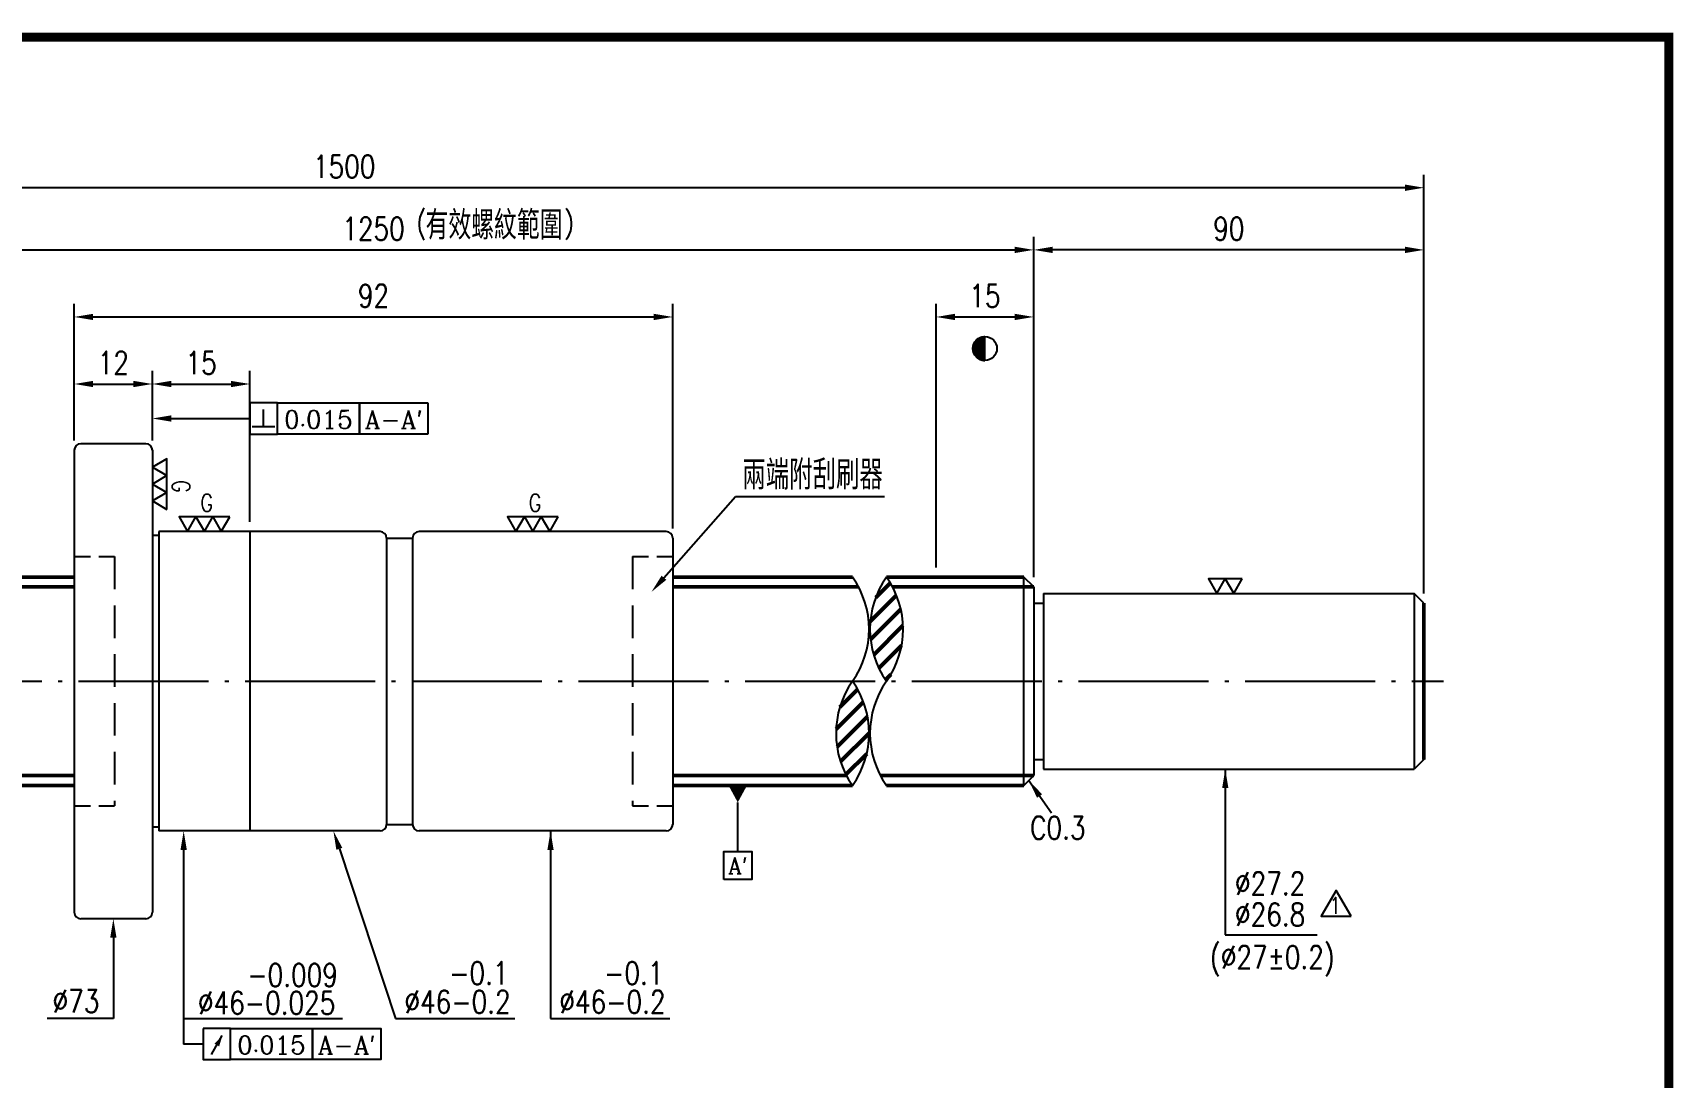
# Model space of a CAD drawing. Header units: millimetres. Extents: x 2300 to 2707, y 6 to 295.
# Drawn here: x 2454.9 to 2707.1, y 134.8 to 295.3 of the extents above; entities that cross this region are included whole.
import ezdxf
from ezdxf.enums import TextEntityAlignment as Align

# ---------------------------------------------------------------- set-up
doc = ezdxf.new("R2010")
doc.units = ezdxf.units.MM
doc.header["$LTSCALE"] = 10
for name, pattern in [('C', [2.5625, 2, -0.25, 0.0625, -0.25]), ('CENTER', [2, 1.25, -0.25, 0.25, -0.25]), ('H', [0.75, 0.5, -0.25])]:
    doc.linetypes.add(name, pattern=pattern)
doc.layers.get('0').update_dxf_attribs({"linetype": 'CONTINUOUS'})
doc.layers.get('DEFPOINTS').update_dxf_attribs({"linetype": 'CONTINUOUS'})
for name, color, linetype in [('04', 4, 'CONTINUOUS'), ('05', 5, 'H'), ('14', 4, 'CONTINUOUS')]:
    doc.layers.add(name, color=color, linetype=linetype)
doc.layers.add('AM_0', color=7, linetype='CONTINUOUS', lineweight=50)
doc.layers.add('AM_7', color=1, linetype='CENTER', lineweight=25)
doc.styles.add('ROMANC', font='romanc')
doc.styles.add('SIMPLEX', font='SIMPLEX.shx', dxfattribs={"width": 0.8, "height": 3.5, "bigfont": 'chineset.shx'})
doc.styles.get("Standard").update_dxf_attribs({"font": 'TXT', "width": 0.8, "bigfont": 'CHINESET'})
doc.dimstyles.new('STANDARD$0', dxfattribs={"dimscale": 0, "dimtxt": 3.9, "dimasz": 2.9, "dimexe": 2, "dimexo": 2, "dimgap": 2, "dimtad": 1, "dimdec": 3, "dimrnd": 0.0005, "dimdsep": 46, "dimtxsty": 'SIMPLEX', "dimcen": 0.09, "dimclrd": 6, "dimclre": 6, "dimclrt": 3, "dimadec": 1, "dimazin": 2, "dimtp": -0.1, "dimtm": 0.2, "dimtfac": 1, "dimtdec": 3, "dimtmove": 2, "dimatfit": 3, "dimfxl": 0, "dimtvp": 0.790698, "dimarcsym": 0})
doc.dimstyles.new('STANDARD$7', dxfattribs={"dimscale": 0, "dimtxt": 3.9, "dimasz": 2.9, "dimexe": 1.5, "dimexo": 2, "dimgap": 2.2, "dimtad": 1, "dimdec": 3, "dimrnd": 0.0005, "dimdsep": 46, "dimtxsty": 'SIMPLEX', "dimcen": 0.09, "dimclrd": 6, "dimclre": 6, "dimclrt": 3, "dimadec": 1, "dimazin": 2, "dimtp": -0.1, "dimtm": 0.2, "dimtfac": 1, "dimtdec": 3, "dimtmove": 2, "dimatfit": 3, "dimfxl": 0, "dimtvp": 0.790698, "dimarcsym": 0})
pattern_1 = [(45, (48.9834, -41.6841), (-1.4142136, 1.4142136), [])]

# ---------------------------------------------------------------- blocks, each defined once
blk = doc.blocks.new('*D13')
at = {"color": 6, "lineweight": -2}
for p, q in [((2461.32, 232.64), (2461.32, 243.32)), ((2473.32, 232.64), (2473.32, 243.32)), ((2464.22, 241.32), (2470.42, 241.32))]:
    blk.add_line(p, q, dxfattribs=at)
at = {"color": 6}
for points in [[(2464.22, 241.8), (2464.22, 240.84), (2461.32, 241.32)], [(2470.42, 241.8), (2470.42, 240.84), (2473.32, 241.32)]]:
    blk.add_solid(points, dxfattribs=at)
at = {"layer": 'DEFPOINTS', "color": 0}
for p in [(2473.32, 241.32), (2461.32, 231.14), (2473.32, 231.14)]:
    blk.add_point(p, dxfattribs=at)
at = {"color": 3, "insert": (2467.32, 244.57), "char_height": 3.5, "attachment_point": 5, "style": 'SIMPLEX'}
blk.add_mtext('12', dxfattribs=at)
blk = doc.blocks.new('*D14')
at = {"color": 6, "lineweight": -2}
for p, q in [((2473.32, 232.64), (2473.32, 243.32)), ((2488.32, 220.14), (2488.32, 243.32)), ((2476.22, 241.32), (2485.42, 241.32))]:
    blk.add_line(p, q, dxfattribs=at)
at = {"color": 6}
for points in [[(2476.22, 241.8), (2476.22, 240.84), (2473.32, 241.32)], [(2485.42, 241.8), (2485.42, 240.84), (2488.32, 241.32)]]:
    blk.add_solid(points, dxfattribs=at)
at = {"layer": 'DEFPOINTS', "color": 0}
for p in [(2488.32, 241.32), (2473.32, 231.14), (2488.32, 218.64)]:
    blk.add_point(p, dxfattribs=at)
at = {"color": 3, "insert": (2480.82, 244.57), "char_height": 3.5, "attachment_point": 5, "style": 'SIMPLEX'}
blk.add_mtext('15', dxfattribs=at)
blk = doc.blocks.new('*D15')
at = {"color": 6, "lineweight": -2}
for p, q in [((2461.32, 232.64), (2461.32, 253.62)), ((2553.32, 219.14), (2553.32, 253.62)), ((2464.22, 251.62), (2550.42, 251.62))]:
    blk.add_line(p, q, dxfattribs=at)
at = {"color": 6}
for points in [[(2464.22, 252.11), (2464.22, 251.14), (2461.32, 251.62)], [(2550.42, 252.11), (2550.42, 251.14), (2553.32, 251.62)]]:
    blk.add_solid(points, dxfattribs=at)
at = {"layer": 'DEFPOINTS', "color": 0}
for p in [(2553.32, 251.62), (2461.32, 231.14), (2553.32, 217.64)]:
    blk.add_point(p, dxfattribs=at)
at = {"color": 3, "insert": (2507.32, 254.87), "char_height": 3.5, "attachment_point": 5, "style": 'SIMPLEX'}
blk.add_mtext('92', dxfattribs=at)
blk = doc.blocks.new('*D16')
at = {"color": 6, "lineweight": -2}
for p, q in [((2336.82, 211.64), (2336.82, 273.48)), ((2668.82, 209.14), (2668.82, 273.48)), ((2665.92, 271.48), (2339.72, 271.48))]:
    blk.add_line(p, q, dxfattribs=at)
at = {"color": 6}
for points in [[(2339.72, 271.96), (2339.72, 270.99), (2336.82, 271.48)], [(2665.92, 271.96), (2665.92, 270.99), (2668.82, 271.48)]]:
    blk.add_solid(points, dxfattribs=at)
at = {"layer": 'DEFPOINTS', "color": 0}
for p in [(2336.82, 271.48), (2336.82, 210.14), (2668.82, 207.64)]:
    blk.add_point(p, dxfattribs=at)
at = {"color": 3, "insert": (2502.82, 274.73), "char_height": 3.5, "attachment_point": 5, "style": 'SIMPLEX'}
blk.add_mtext('1500', dxfattribs=at)
blk = doc.blocks.new('a-a3')
at = {"layer": '14'}
blk.add_line((2.28, -2.91), (5.33, 2.36), dxfattribs=at)
for points in [[(0, 4.33), (0, -4.33), (7.61, -4.33), (7.61, 4.33)], [(7.61, -4.33), (7.61, 4.33), (30.43, 4.33), (30.43, -4.33)], [(30.43, -4.33), (30.43, 4.33), (49.45, 4.33), (49.45, -4.33)]]:
    blk.add_lwpolyline(points, close=True, dxfattribs=at)
blk.add_lwpolyline([(5.33, 2.36, 0, 1.52, 0), (3.8, -0.27, 1.52, 1.52, 0)], format="xyseb", dxfattribs=at)
at = {"layer": '14', "style": 'ROMANC'}
for s, p in [('0.015', (19.02, -0.27)), ("A-A'", (39.94, -0.27))]:
    blk.add_text(s, height=5.072, dxfattribs=at).set_placement(p, align=Align.MIDDLE)
blk = doc.blocks.new("a-a'")
at = {"lineweight": 0, "xscale": 0.849999999999909, "yscale": 0.849999999999909, "zscale": 0.849999999999909}
blk.add_blockref('a-a3', (0, 0), dxfattribs=at)
blk = doc.blocks.new('GOLD0')
at = {"color": 3}
for points in [[(-2.22, 3.84), (-6.65, 3.84), (-4.43, 0)], [(2.22, 3.84), (-2.22, 3.84), (0, 0)], [(6.65, 3.84), (2.22, 3.84), (4.43, 0)]]:
    blk.add_lwpolyline(points, close=True, dxfattribs=at)
at = {"color": 3, "style": 'SIMPLEX', "width": 0.8}
blk.add_text('G', height=4.62, dxfattribs=at).set_placement((-1.07, 7.55), align=Align.MIDDLE_LEFT)
blk = doc.blocks.new('g')
at = {"lineweight": 0, "xscale": 0.900000000000091, "yscale": 0.900000000000091, "zscale": 0.900000000000091}
blk.add_blockref('GOLD0', (0, 0), dxfattribs=at)
blk = doc.blocks.new('*D20')
at = {"color": 6, "lineweight": -2}
for p, q in [((2405.82, 213.14), (2405.82, 263.43)), ((2608.82, 211.64), (2608.82, 263.43)), ((2408.72, 261.93), (2605.92, 261.93))]:
    blk.add_line(p, q, dxfattribs=at)
at = {"color": 6}
for points in [[(2408.72, 262.41), (2408.72, 261.44), (2405.82, 261.93)], [(2605.92, 262.41), (2605.92, 261.44), (2608.82, 261.93)]]:
    blk.add_solid(points, dxfattribs=at)
at = {"layer": 'DEFPOINTS', "color": 0}
for p in [(2608.82, 261.93), (2405.82, 211.64), (2608.82, 210.14)]:
    blk.add_point(p, dxfattribs=at)
at = {"color": 3, "insert": (2507.32, 265.18), "char_height": 3.5, "attachment_point": 5, "style": 'SIMPLEX'}
blk.add_mtext('1250\\P', dxfattribs=at)
blk = doc.blocks.new('*D24')
at = {"color": 6, "lineweight": -2}
for p, q in [((2608.82, 211.64), (2608.82, 263.93)), ((2668.82, 209.14), (2668.82, 263.93)), ((2665.92, 261.93), (2611.72, 261.93))]:
    blk.add_line(p, q, dxfattribs=at)
at = {"color": 6}
for points in [[(2611.72, 262.41), (2611.72, 261.44), (2608.82, 261.93)], [(2665.92, 262.41), (2665.92, 261.44), (2668.82, 261.93)]]:
    blk.add_solid(points, dxfattribs=at)
at = {"layer": 'DEFPOINTS', "color": 0}
for p in [(2608.82, 261.93), (2608.82, 210.14), (2668.82, 207.64)]:
    blk.add_point(p, dxfattribs=at)
at = {"color": 3, "insert": (2638.82, 265.18), "char_height": 3.5, "attachment_point": 5, "style": 'SIMPLEX'}
blk.add_mtext('90', dxfattribs=at)
blk = doc.blocks.new('*D25')
at = {"color": 6, "lineweight": -2}
for p, q in [((2593.82, 213.14), (2593.82, 253.62)), ((2608.82, 211.64), (2608.82, 253.62)), ((2596.72, 251.62), (2605.92, 251.62))]:
    blk.add_line(p, q, dxfattribs=at)
at = {"color": 6}
for points in [[(2596.72, 252.11), (2596.72, 251.14), (2593.82, 251.62)], [(2605.92, 252.11), (2605.92, 251.14), (2608.82, 251.62)]]:
    blk.add_solid(points, dxfattribs=at)
at = {"layer": 'DEFPOINTS', "color": 0}
for p in [(2608.82, 251.62), (2593.82, 211.64), (2608.82, 210.14)]:
    blk.add_point(p, dxfattribs=at)
at = {"color": 3, "insert": (2601.32, 254.87), "char_height": 3.5, "attachment_point": 5, "style": 'SIMPLEX'}
blk.add_mtext('15', dxfattribs=at)
blk = doc.blocks.new('*X2')
at = {"color": 0}
for p, q in [((508.8, 87.5), (512.19, 87.5)), ((508.83, 87.55), (512.19, 87.55)), ((508.87, 87.6), (512.19, 87.6)), ((508.9, 87.65), (512.19, 87.65)), ((508.94, 87.7), (512.19, 87.7)), ((508.97, 87.75), (512.19, 87.75)), ((509.01, 87.8), (512.19, 87.8)), ((509.05, 87.85), (512.19, 87.85)), ((509.09, 87.9), (512.19, 87.9)), ((509.13, 87.95), (512.19, 87.95)), ((509.18, 88), (512.19, 88)), ((509.22, 88.05), (512.19, 88.05)), ((509.27, 88.1), (512.19, 88.1)), ((509.31, 88.15), (512.19, 88.15)), ((509.36, 88.2), (512.19, 88.2)), ((509.41, 88.25), (512.19, 88.25)), ((509.47, 88.3), (512.19, 88.3)), ((509.52, 88.35), (512.19, 88.35)), ((509.58, 88.4), (512.19, 88.4)), ((509.64, 88.45), (512.19, 88.45)), ((509.7, 88.5), (512.19, 88.5)), ((509.76, 88.55), (512.19, 88.55)), ((509.83, 88.6), (512.19, 88.6)), ((509.9, 88.65), (512.19, 88.65)), ((509.97, 88.7), (512.19, 88.7)), ((510.05, 88.75), (512.19, 88.75)), ((510.13, 88.8), (512.19, 88.8)), ((510.22, 88.85), (512.19, 88.85)), ((510.31, 88.9), (512.19, 88.9)), ((510.41, 88.95), (512.19, 88.95)), ((510.51, 89), (512.19, 89)), ((510.62, 89.05), (512.19, 89.05)), ((510.75, 89.1), (512.19, 89.1)), ((510.89, 89.15), (512.19, 89.15)), ((511.04, 89.2), (512.19, 89.2)), ((511.22, 89.25), (512.19, 89.25)), ((511.45, 89.3), (512.19, 89.3)), ((511.81, 89.35), (512.19, 89.35)), ((508.19, 85.6), (512.19, 85.6)), ((508.19, 85.55), (512.19, 85.55)), ((508.19, 85.5), (512.19, 85.5)), ((508.19, 85.45), (512.19, 85.45)), ((508.19, 85.4), (512.19, 85.4)), ((508.19, 85.35), (512.19, 85.35)), ((508.19, 85.3), (512.19, 85.3)), ((508.19, 85.25), (512.19, 85.25)), ((508.19, 85.2), (512.19, 85.2)), ((508.19, 85.15), (512.19, 85.15)), ((508.2, 85.7), (512.19, 85.7)), ((508.2, 85.65), (512.19, 85.65)), ((508.2, 85.1), (512.19, 85.1)), ((508.2, 85.05), (512.19, 85.05)), ((508.2, 85), (512.19, 85)), ((508.21, 85.8), (512.19, 85.8)), ((508.21, 85.75), (512.19, 85.75)), ((508.21, 84.95), (512.19, 84.95)), ((508.21, 84.9), (512.19, 84.9)), ((508.22, 85.9), (512.19, 85.9)), ((508.22, 85.85), (512.19, 85.85)), ((508.22, 84.85), (512.19, 84.85)), ((508.23, 85.95), (512.19, 85.95)), ((508.23, 84.8), (512.19, 84.8)), ((508.23, 84.75), (512.19, 84.75)), ((508.24, 86), (512.19, 86)), ((508.24, 84.7), (512.19, 84.7)), ((508.25, 86.1), (512.19, 86.1)), ((508.25, 86.05), (512.19, 86.05)), ((508.25, 84.65), (512.19, 84.65)), ((508.26, 86.15), (512.19, 86.15)), ((508.26, 84.6), (512.19, 84.6)), ((508.27, 86.2), (512.19, 86.2)), ((508.27, 84.55), (512.19, 84.55)), ((508.28, 84.5), (512.19, 84.5)), ((508.29, 86.25), (512.19, 86.25)), ((508.29, 84.45), (512.19, 84.45)), ((508.3, 86.3), (512.19, 86.3)), ((508.31, 86.35), (512.19, 86.35)), ((508.31, 84.4), (512.19, 84.4)), ((508.32, 86.4), (512.19, 86.4)), ((508.32, 84.35), (512.19, 84.35)), ((508.33, 84.3), (512.19, 84.3)), ((508.34, 86.45), (512.19, 86.45)), ((508.35, 86.5), (512.19, 86.5)), ((508.35, 84.25), (512.19, 84.25)), ((508.36, 84.2), (512.19, 84.2)), ((508.37, 86.55), (512.19, 86.55)), ((508.38, 86.6), (512.19, 86.6)), ((508.38, 84.15), (512.19, 84.15)), ((508.39, 84.1), (512.19, 84.1)), ((508.4, 86.65), (512.19, 86.65)), ((508.41, 84.05), (512.19, 84.05)), ((508.42, 86.7), (512.19, 86.7)), ((508.43, 86.75), (512.19, 86.75)), ((508.43, 84), (512.19, 84)), ((508.45, 86.8), (512.19, 86.8)), ((508.45, 83.95), (512.19, 83.95)), ((508.47, 86.85), (512.19, 86.85)), ((508.47, 83.9), (512.19, 83.9)), ((508.49, 86.9), (512.19, 86.9)), ((508.49, 83.85), (512.19, 83.85)), ((508.51, 86.95), (512.19, 86.95)), ((508.51, 83.8), (512.19, 83.8)), ((508.53, 83.75), (512.19, 83.75)), ((508.54, 87), (512.19, 87)), ((508.55, 83.7), (512.19, 83.7)), ((508.56, 87.05), (512.19, 87.05)), ((508.57, 83.65), (512.19, 83.65)), ((508.58, 87.1), (512.19, 87.1)), ((508.6, 83.6), (512.19, 83.6)), ((508.61, 87.15), (512.19, 87.15)), ((508.62, 83.55), (512.19, 83.55)), ((508.63, 87.2), (512.19, 87.2)), ((508.65, 83.5), (512.19, 83.5)), ((508.66, 87.25), (512.19, 87.25)), ((508.68, 87.3), (512.19, 87.3)), ((508.68, 83.45), (512.19, 83.45)), ((508.7, 83.4), (512.19, 83.4)), ((508.71, 87.35), (512.19, 87.35)), ((508.73, 83.35), (512.19, 83.35)), ((508.74, 87.4), (512.19, 87.4)), ((508.76, 83.3), (512.19, 83.3)), ((508.77, 87.45), (512.19, 87.45)), ((508.79, 83.25), (512.19, 83.25)), ((508.83, 83.2), (512.19, 83.2)), ((508.86, 83.15), (512.19, 83.15)), ((508.89, 83.1), (512.19, 83.1)), ((508.93, 83.05), (512.19, 83.05)), ((508.96, 83), (512.19, 83)), ((509, 82.95), (512.19, 82.95)), ((509.04, 82.9), (512.19, 82.9)), ((509.08, 82.85), (512.19, 82.85)), ((509.12, 82.8), (512.19, 82.8)), ((509.16, 82.75), (512.19, 82.75)), ((509.21, 82.7), (512.19, 82.7)), ((509.25, 82.65), (512.19, 82.65)), ((509.3, 82.6), (512.19, 82.6)), ((509.35, 82.55), (512.19, 82.55)), ((509.4, 82.5), (512.19, 82.5)), ((509.45, 82.45), (512.19, 82.45)), ((509.5, 82.4), (512.19, 82.4)), ((509.56, 82.35), (512.19, 82.35)), ((509.62, 82.3), (512.19, 82.3)), ((509.68, 82.25), (512.19, 82.25)), ((509.74, 82.2), (512.19, 82.2)), ((509.81, 82.15), (512.19, 82.15)), ((509.88, 82.1), (512.19, 82.1)), ((509.95, 82.05), (512.19, 82.05)), ((510.03, 82), (512.19, 82)), ((510.11, 81.95), (512.19, 81.95)), ((510.19, 81.9), (512.19, 81.9)), ((510.28, 81.85), (512.19, 81.85)), ((510.38, 81.8), (512.19, 81.8)), ((510.48, 81.75), (512.19, 81.75)), ((510.59, 81.7), (512.19, 81.7)), ((510.71, 81.65), (512.19, 81.65)), ((510.84, 81.6), (512.19, 81.6)), ((510.99, 81.55), (512.19, 81.55)), ((511.17, 81.5), (512.19, 81.5)), ((511.38, 81.45), (512.19, 81.45)), ((511.68, 81.4), (512.19, 81.4))]:
    blk.add_line(p, q, dxfattribs=at)

msp = doc.modelspace()

# ---------------------------------------------------------------- hatches: boundary and pattern name
at = {"layer": 'AM_0'}
h = msp.add_hatch(dxfattribs=at)
h.set_pattern_fill('_U', color=4, scale=2, angle=45, style=0, pattern_type=0)
h.set_pattern_definition(pattern_1)
edge = h.paths.add_edge_path()
edge.add_arc((2574.867, 203.6429), 13.8674, 324.767849, 395.232151)
edge.add_arc((2597.5215, 203.6429), 13.8674, 144.767849, 215.232151)
h = msp.add_hatch(dxfattribs=at)
h.set_pattern_fill('_U', color=4, scale=2, angle=45, style=0, pattern_type=0)
h.set_pattern_definition(pattern_1)
edge = h.paths.add_edge_path()
edge.add_arc((2569.6416, 187.6429), 13.8674, 324.767849, 395.232151)
edge.add_arc((2592.296, 187.6429), 13.8674, 144.767849, 215.232151)

# ---------------------------------------------------------------- linework, layer by layer
at = {"color": 3}
msp.add_line((2601.3249, 244.9326), (2601.3249, 248.6233), dxfattribs=at)
at = {"color": 6}
for p, q in [((2476.2249, 236.0219), (2488.3249, 236.0219)), ((2551.9716, 211.5486), (2562.9522, 224.0154)), ((2562.9522, 224.0154), (2585.8637, 224.0154)), ((2478.1336, 169.7429), (2478.1336, 139.9001)), ((2502.0695, 169.8908), (2510.7251, 143.834)), ((2467.3249, 156.9929), (2467.3249, 143.8383)), ((2467.3249, 143.8383), (2457.142, 143.8383)), ((2478.1336, 143.834), (2502.5353, 143.834)), ((2510.7251, 143.834), (2529.0522, 143.834)), ((2534.5401, 143.834), (2552.8671, 143.834)), ((2481.1327, 139.9001), (2478.1336, 139.9001))]:
    msp.add_line(p, q, dxfattribs=at)
for p, q in [((2472.3249, 232.1429), (2462.3249, 232.1429)), ((2461.3249, 231.1429), (2461.3249, 160.1429)), ((2473.3249, 231.1429), (2473.3249, 160.1429)), ((2474.3249, 218.0429), (2473.3249, 218.0429)), ((2474.3249, 218.6429), (2474.3249, 172.6429)), ((2488.3249, 218.6429), (2474.3249, 218.6429)), ((2488.3249, 218.6429), (2488.3249, 172.6429)), ((2508.3249, 218.6429), (2488.3249, 218.6429)), ((2509.3249, 217.6429), (2509.3249, 173.6429)), ((2509.3249, 217.6429), (2513.3249, 217.6429)), ((2513.3249, 217.6429), (2513.3249, 173.6429)), ((2552.3249, 218.6429), (2514.3249, 218.6429)), ((2553.3249, 217.6429), (2553.3249, 173.6429)), ((2608.8249, 210.1429), (2607.3249, 211.6429)), ((2607.3249, 179.6429), (2607.3249, 211.6429)), ((2608.8249, 210.1429), (2608.8249, 181.1429)), ((2608.8249, 207.6429), (2610.3249, 207.6429)), ((2610.3249, 209.1429), (2667.3249, 209.1429)), ((2610.3249, 209.1429), (2610.3249, 182.1429)), ((2668.8249, 207.6429), (2667.3249, 209.1429)), ((2667.3249, 209.1429), (2667.3249, 182.1429)), ((2608.8249, 183.6429), (2610.3249, 183.6429)), ((2610.3249, 182.1429), (2667.3249, 182.1429)), ((2668.8249, 183.6429), (2667.3249, 182.1429)), ((2607.3249, 179.6429), (2608.8249, 181.1429)), ((2474.3249, 173.2429), (2473.3249, 173.2429)), ((2488.3249, 172.6429), (2474.3249, 172.6429)), ((2508.3249, 172.6429), (2488.3249, 172.6429)), ((2509.3249, 173.6429), (2513.3249, 173.6429)), ((2552.3249, 172.6429), (2514.3249, 172.6429)), ((2472.3249, 159.1429), (2462.3249, 159.1429))]:
    msp.add_line(p, q)
msp.add_lwpolyline([(2300.2066, 6.7929, 1.3507, 1.3507, 0), (2706.4667, 6.7929, 1.3507, 1.3507, 0), (2706.4667, 294.6038, 1.3507, 1.3507, 0), (2300.2066, 294.6038, 1.3507, 1.3507, 0)], format="xyseb", close=True)
at = {"color": 3}
for points in [[(2638.2749, 211.389), (2635.6814, 211.389), (2636.9782, 209.1429)], [(2640.8684, 211.389), (2638.2749, 211.389), (2639.5717, 209.1429)], [(2657.6278, 159.5324), (2655.3314, 163.51), (2653.0349, 159.5324)]]:
    msp.add_lwpolyline(points, close=True, dxfattribs=at)
msp.add_circle((2601.3249, 246.778), 1.8453, dxfattribs=at)
for centre, radius, start, end in [((2462.3249, 231.1429), 1, 90, 180), ((2472.3249, 231.1429), 1, 0, 90), ((2508.3249, 217.6429), 1, 0, 90), ((2514.3249, 217.6429), 1, 90, 180), ((2552.3249, 217.6429), 1, 360, 90), ((2569.6416, 203.6429), 13.8674, 324.767849, 35.232151), ((2597.5215, 203.6429), 13.8674, 144.767849, 215.232151), ((2574.867, 203.6429), 13.8674, 324.767849, 35.232151), ((2592.296, 187.6429), 13.8674, 144.767849, 215.232151), ((2569.6416, 187.6429), 13.8674, 324.767849, 35.232151), ((2597.5215, 187.6429), 13.8674, 144.767849, 215.232151), ((2508.3249, 173.6429), 1, 270, 0), ((2514.3249, 173.6429), 1, 180, 270), ((2552.3249, 173.6429), 1, 270, 0), ((2462.3249, 160.1429), 1, 180, 270), ((2472.3249, 160.1429), 1, 270, 0)]:
    msp.add_arc(centre, radius, start, end)
at = {"color": 6}
for points in [[(2476.2249, 235.5385), (2476.2249, 236.5052), (2473.3249, 236.0219)], [(2552.3343, 211.2291), (2551.6089, 211.868), (2550.0548, 209.3723)], [(2477.6502, 169.7429), (2478.6169, 169.7429), (2478.1336, 172.6429)], [(2501.6108, 169.7384), (2502.5282, 170.0432), (2501.1553, 172.6429)], [(2466.8416, 156.2429), (2467.8083, 156.2429), (2467.3249, 159.1429)]]:
    msp.add_solid(points, dxfattribs=at)
at = {"layer": '04'}
for p, q in [((2490.4176, 234.7683), (2490.4176, 237.3789)), ((2488.6772, 234.7683), (2492.1581, 234.7683))]:
    msp.add_line(p, q, dxfattribs=at)
at = {"layer": '05', "ltscale": 0.5}
for p, q in [((2461.3249, 214.7929), (2467.5249, 214.7929)), ((2547.1249, 214.7929), (2553.3249, 214.7929)), ((2461.3249, 176.4929), (2467.5249, 176.4929)), ((2547.1249, 176.4929), (2553.3249, 176.4929))]:
    msp.add_line(p, q, dxfattribs=at)
at = {"layer": '05'}
for p, q in [((2467.5249, 214.7929), (2467.5249, 176.4929)), ((2547.1249, 214.7929), (2547.1249, 176.4929))]:
    msp.add_line(p, q, dxfattribs=at)
at = {"layer": '14'}
for p, q in [((2492.5362, 238.4182), (2505.1702, 238.4182)), ((2492.5362, 233.6256), (2492.5362, 238.4182)), ((2505.1702, 238.4182), (2515.6985, 238.4182)), ((2505.1702, 233.6256), (2505.1702, 238.4182)), ((2505.1702, 238.4182), (2505.1702, 233.6256)), ((2515.6985, 238.4182), (2515.6985, 233.6256)), ((2505.1702, 233.6256), (2492.5362, 233.6256)), ((2515.6985, 233.6256), (2505.1702, 233.6256)), ((2563.3249, 169.4636), (2563.3249, 177.0268))]:
    msp.add_line(p, q, dxfattribs=at)
for points in [[(2488.3249, 238.4182), (2488.3249, 233.6256), (2492.5362, 233.6256), (2492.5362, 238.4182)], [(2561.1874, 165.1886), (2561.1874, 169.4636), (2565.4624, 169.4636), (2565.4624, 165.1886)]]:
    msp.add_lwpolyline(points, close=True, dxfattribs=at)
msp.add_lwpolyline([(2563.3249, 177.0268, 0, 2.85, 0), (2563.3249, 179.6429, 2.85, 2.85, 0)], format="xyseb", dxfattribs=at)
at = {"layer": 'AM_0'}
for p, q in [((2461.3249, 211.6429), (2383.3075, 211.6429)), ((2553.3249, 211.6429), (2580.9688, 211.6429)), ((2586.1943, 211.6429), (2607.3249, 211.6429)), ((2668.8249, 207.6429), (2668.8249, 183.6429)), ((2383.3075, 179.6429), (2461.3249, 179.6429)), ((2553.3249, 179.6429), (2580.9688, 179.6429)), ((2586.1943, 179.6429), (2607.3249, 179.6429))]:
    msp.add_line(p, q, dxfattribs=at)
at = {"layer": 'AM_0', "color": 4}
for p, q in [((2402.9461, 210.1429), (2461.3249, 210.1429)), ((2553.3249, 210.1429), (2581.8913, 210.1429)), ((2587.1168, 210.1429), (2608.8249, 210.1429)), ((2402.9461, 181.1429), (2461.3249, 181.1429)), ((2553.3249, 181.1429), (2580.0463, 181.1429)), ((2585.2718, 181.1429), (2608.8249, 181.1429))]:
    msp.add_line(p, q, dxfattribs=at)
at = {"layer": 'AM_7', "linetype": 'C'}
msp.add_line((2333.8249, 195.6429), (2671.8249, 195.6429), dxfattribs=at)

# ---------------------------------------------------------------- block references
at = {"color": 3, "xscale": 0.461329115775829, "yscale": 0.461329115775829, "zscale": 0.461329115775829}
msp.add_blockref('*X2', (2365.0382, 207.3954), dxfattribs=at)
at = {"lineweight": 0, "xscale": 0.6500000000000004, "yscale": 0.6500000000000004, "zscale": 0.6500000000000004, "rotation": 270}
msp.add_blockref('g', (2473.3249, 225.9431), dxfattribs=at)
at = {"lineweight": 0, "xscale": 0.6499999999999986, "yscale": 0.6499999999999986, "zscale": 0.6499999999999986}
for name, p in [('g', (2481.3249, 218.6429)), ('g', (2531.8146, 218.6429)), ("a-a'", (2481.1327, 139.9001))]:
    msp.add_blockref(name, p, dxfattribs=at)

# ---------------------------------------------------------------- texts
at = {"char_height": 3.1688, "attachment_point": 7, "style": 'SIMPLEX'}
for s, insert in [('(', (2513.9179, 263.4962)), (')', (2536.6053, 263.4962))]:
    msp.add_mtext(s, dxfattribs=dict(at, insert=insert))
at = {"insert": (2515.3261, 263.4962), "char_height": 4.3875, "attachment_point": 7}
msp.add_mtext('有效螺紋範圍', dxfattribs=at)
at = {"color": 3, "style": 'SIMPLEX'}
for s, insert, char_height, attachment_point in [('兩端附刮刷器', (2564.0284, 225.0987), 4.5, 7), ('C0.3', (2608.273, 171.3885), 3.5, 7), ('%%C27.2', (2645.1707, 164.5706), 3.5, 5), ('%%C26.8', (2645.1707, 159.8145), 3.5, 5), ('1', (2655.1786, 161.1852), 2.5578, 5), ('(%%C27%%P0.2)', (2645.5116, 152.663), 3.5, 5), ('-0.009', (2494.885, 150.5076), 3.5, 5), ('-0.1', (2523.5207, 150.8082), 3.5, 5), ('-0.1', (2547.3356, 150.8082), 3.5, 5), ('%%C73', (2461.5819, 146.4894), 3.5, 5), ('%%c46-0.025', (2490.8969, 146.2231), 3.5, 5), ('%%c46-0.2', (2520.2419, 146.3917), 3.5, 5), ('%%c46-0.2', (2544.0569, 146.3917), 3.5, 5)]:
    msp.add_mtext(s, dxfattribs=dict(at, insert=insert, char_height=char_height, attachment_point=attachment_point))
at = {"layer": '14', "style": 'ROMANC'}
for s, height, p in [('0.015', 2.80755, (2498.8532, 235.8708)), ("A-A'", 2.80755, (2510.4343, 235.8708)), ("A'", 2.49375, (2563.3249, 167.3261))]:
    msp.add_text(s, height=height, dxfattribs=at).set_placement(p, align=Align.MIDDLE)

# ---------------------------------------------------------------- dimensions: what is measured, and where the dimension line sits
dim = msp.add_linear_dim(base=(2336.8249, 271.4781), p1=(2668.8249, 207.6429), p2=(2336.8249, 210.1429), angle=180, text='1500', dimstyle='STANDARD$0', override={"dimscale": 1, "dimexo": 1.5, "dimgap": 1.5, "dimrnd": 0, "dimcen": 0, "dimadec": 3, "dimtmove": 0})
dim.commit()
dim.dimension.update_dxf_attribs({"geometry": '*D16', "text_midpoint": (2502.8249, 274.7281)})
for p1, text, override, picture, middle in [((2405.8249, 211.6429), '1250\\P', {"dimscale": 1, "dimtxt": 3.9, "dimasz": 2.9, "dimexe": 1.5, "dimexo": 1.5, "dimgap": 1.5, "dimrnd": 0, "dimcen": 0, "dimadec": 3, "dimtmove": 0}, '*D20', (2507.3249, 265.178)), ((2668.8249, 207.6429), '90', {"dimscale": 1, "dimexo": 1.5, "dimgap": 1.5, "dimrnd": 0, "dimcen": 0, "dimadec": 3, "dimtmove": 0}, '*D24', (2638.8249, 265.178))]:
    dim = msp.add_linear_dim(base=(2608.8249, 261.928), p1=p1, p2=(2608.8249, 210.1429), text=text, dimstyle='STANDARD$0', override=override)
    dim.commit()
    dim.dimension.update_dxf_attribs({"geometry": picture, "text_midpoint": middle})
for base, p1, p2, picture, middle in [((2553.3249, 251.6233), (2461.3249, 231.1429), (2553.3249, 217.6429), '*D15', (2507.3249, 254.8733)), ((2608.8249, 251.6233), (2593.8249, 211.6429), (2608.8249, 210.1429), '*D25', (2601.3249, 254.8733)), ((2473.3249, 241.3186), (2461.3249, 231.1429), (2473.3249, 231.1429), '*D13', (2467.3249, 244.5686)), ((2488.3249, 241.3186), (2473.3249, 231.1429), (2488.3249, 218.6429), '*D14', (2480.8249, 244.5686))]:
    dim = msp.add_linear_dim(base=base, p1=p1, p2=p2, dimstyle='STANDARD$0', override={"dimscale": 1, "dimexo": 1.5, "dimgap": 1.5, "dimrnd": 0, "dimcen": 0, "dimadec": 3, "dimtmove": 0})
    dim.commit()
    dim.dimension.update_dxf_attribs({"geometry": picture, "text_midpoint": middle})

# ---------------------------------------------------------------- leaders
for points, override in [([(2638.2749, 182.1429), (2638.2749, 156.6756), (2652.4086, 156.6756)], {"dimscale": 1, "dimasz": 2.9, "dimtad": 0}), ([(2608.0749, 180.3929), (2611.5363, 175.4146)], {"dimscale": 1, "dimasz": 2.9, "dimexe": 1.5, "dimexo": 1.5, "dimgap": 1, "dimtad": 0, "dimtix": 1}), ([(2534.5401, 172.6429), (2534.5401, 143.834)], {"dimscale": 1, "dimexo": 1.5, "dimgap": 1.5, "dimtad": 0, "dimrnd": 0, "dimcen": 0, "dimadec": 3, "dimtmove": 0})]:
    msp.add_leader(points, dimstyle='STANDARD$7', override=override)

doc.saveas('drawing.dxf')
